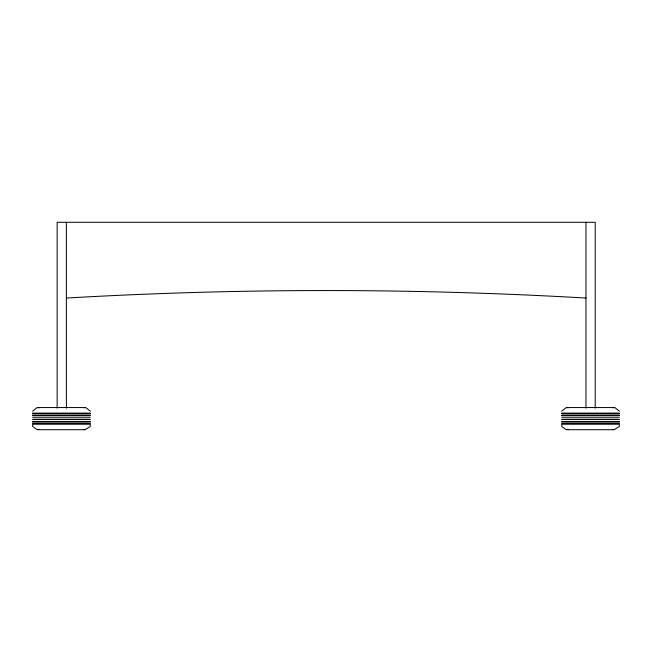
<?xml version="1.0" encoding="UTF-8"?>
<svg xmlns="http://www.w3.org/2000/svg" width="652" height="652" viewBox="0 0 652 652"><rect width="100%" height="100%" fill="white"/><g stroke="black" fill="none" stroke-linecap="round" stroke-linejoin="round"><path stroke-width="0.98" d="M32.6 411.249L36.724 407.85L37.93 407.557L84.996 407.557L86.203 407.85L90.326 411.249M561.674 411.249L565.797 407.85L567.004 407.557L614.07 407.557L615.276 407.85L619.4 411.249M83.79 407.85L84.996 407.557M37.93 429.717L84.996 429.717L90.163 426.555L90.326 424.175L32.6 424.175L32.763 426.555L36.724 429.415L39.136 429.415M612.864 407.85L614.07 407.557M567.004 429.717L614.07 429.717L619.237 426.555L619.4 424.175L561.674 424.175L561.837 426.555L565.797 429.415L568.21 429.415M66.382 298.045C239.39 288.062 412.96 288.062 585.961 298.045M32.6 413.099L90.326 413.099M561.674 413.099L619.4 413.099M32.6 413.71L90.326 413.71M561.674 413.71L619.4 413.71M32.6 415.185L90.326 415.185M561.674 415.185L619.4 415.185M32.6 415.805L90.326 415.805M561.674 415.805L619.4 415.805M32.6 417.769L90.326 417.769M561.674 417.769L619.4 417.769M32.6 419.497L90.326 419.497M561.674 419.497L619.4 419.497M32.6 421.469L90.326 421.469M561.674 421.469L619.4 421.469M32.6 422.08L90.326 422.08M561.674 422.08L619.4 422.08M32.6 423.555L90.326 423.555M561.674 423.555L619.4 423.555M567.004 407.557L568.21 407.85M612.864 429.415L614.07 429.717M37.93 407.557L39.136 407.85M83.79 429.415L84.996 429.717M595.203 408.176L595.203 222.283L57.148 222.283L57.148 408.176M585.961 222.283L585.961 408.176M66.382 222.283L66.382 408.176"/></g></svg>
